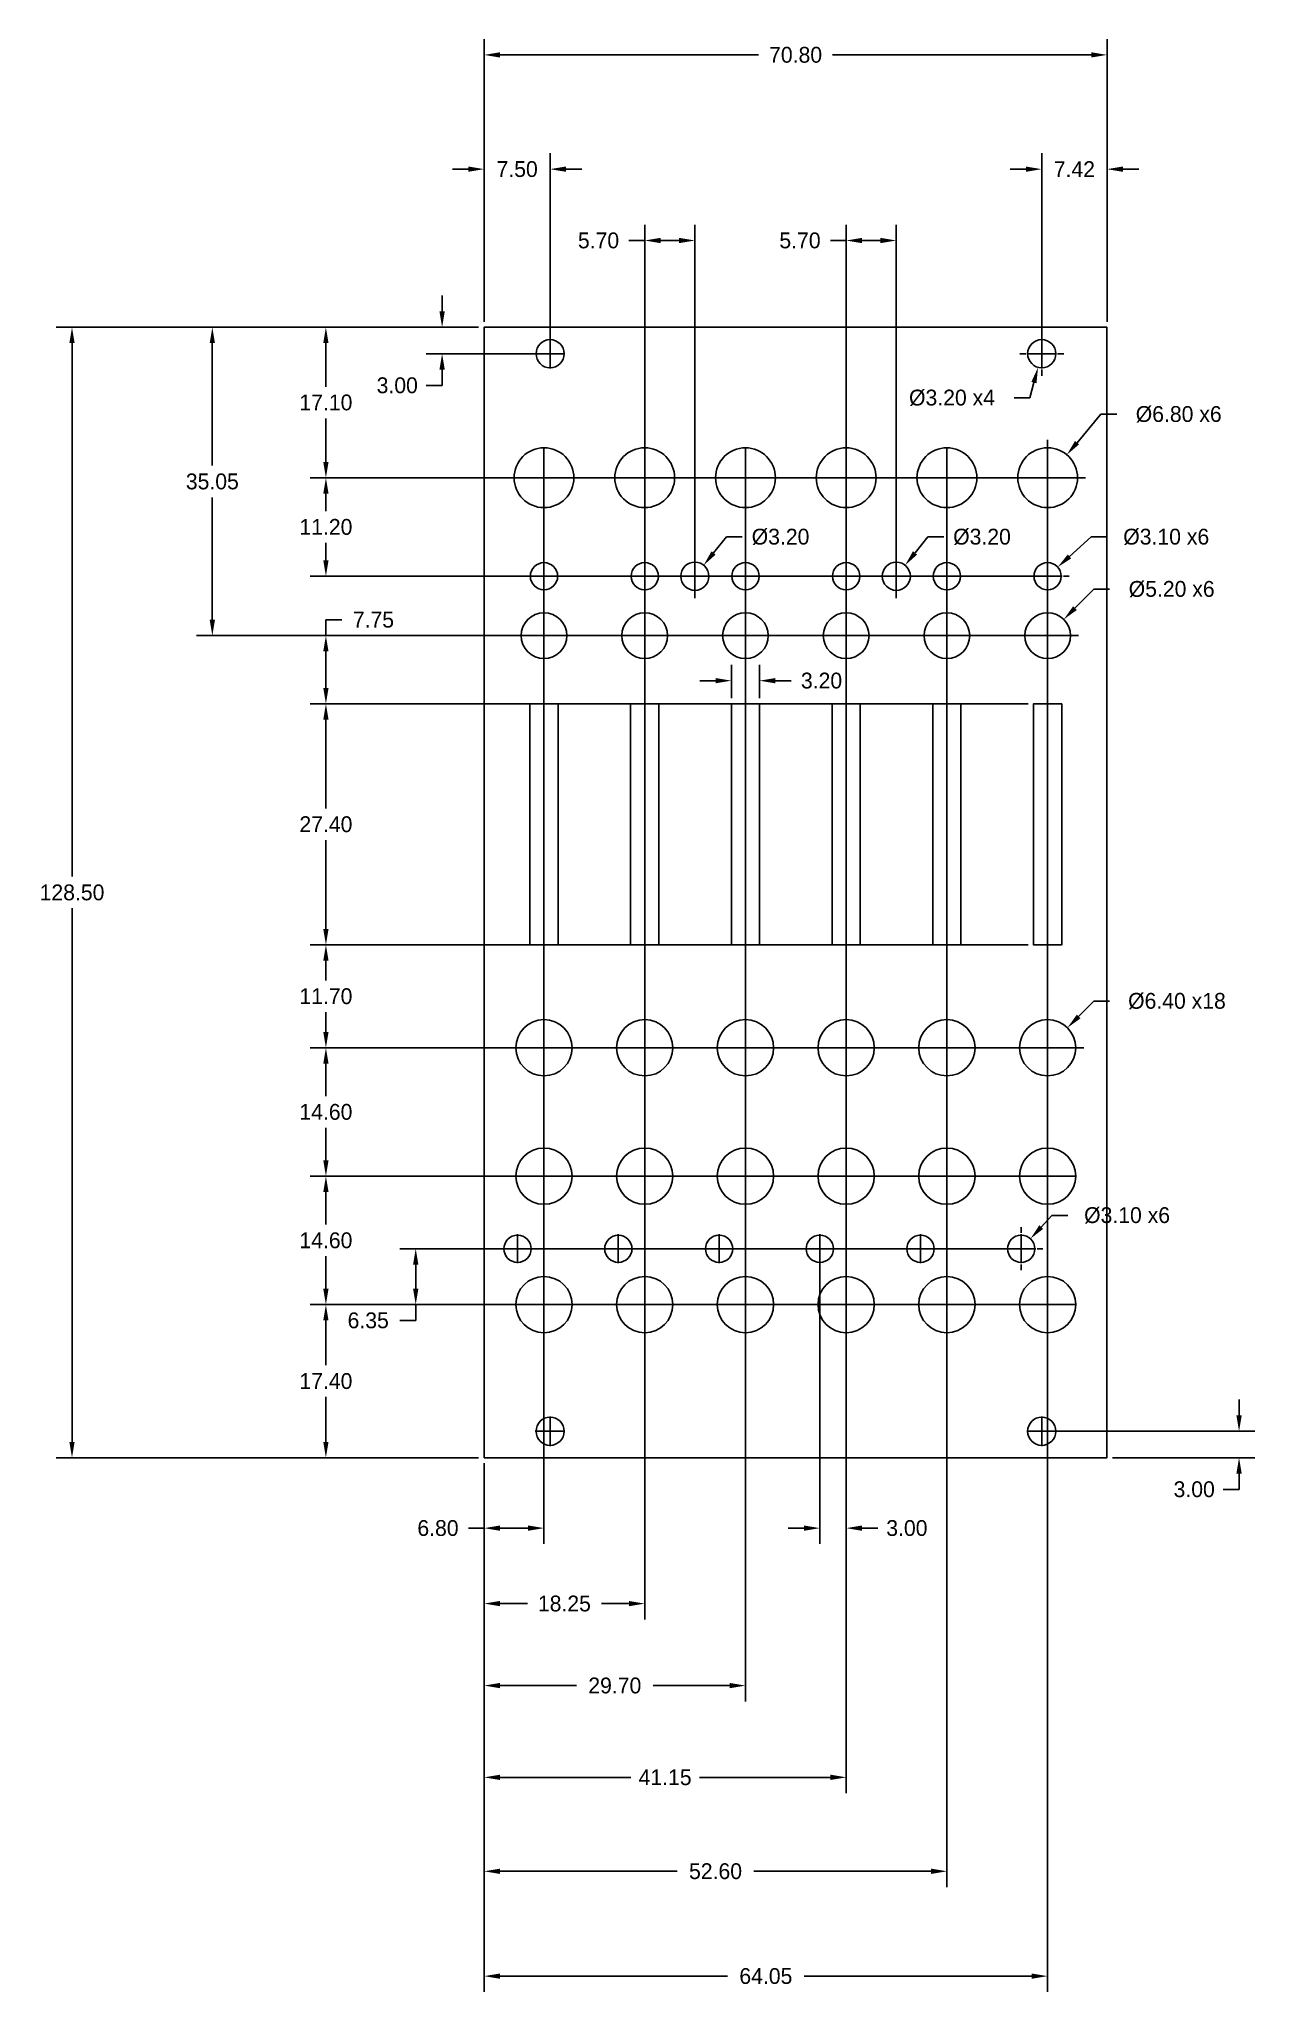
# Model space of a CAD drawing. Header units: millimetres. Extents: x -50 to 88, y -61 to 161.
import ezdxf

# ---------------------------------------------------------------- set-up
doc = ezdxf.new("R2010")
doc.units = ezdxf.units.MM
doc.header["$MEASUREMENT"] = 0
for name, color, linetype in [('Dimensions', 1, 'Continuous'), ('Knobs', 3, 'Continuous'), ('Panel', 7, 'Continuous')]:
    doc.layers.add(name, color=color, linetype=linetype)
doc.dimstyles.get("Standard").update_dxf_attribs({"dimscale": 10, "dimtxt": 0.18, "dimasz": 0.18, "dimexe": 0.18, "dimexo": 0.0625, "dimgap": 0.09, "dimtad": 0, "dimtih": 1, "dimtoh": 1, "dimzin": 0, "dimdsep": 46, "dimtxsty": 'Standard', "dimcen": -0.09, "dimadec": 0, "dimazin": 0, "dimtfac": 1, "dimtdec": 4, "dimtofl": 0, "dimtmove": 0, "dimatfit": 3, "dimfxl": 1, "dimtolj": 1, "dimtzin": 0, "dimarcsym": 0})

# ---------------------------------------------------------------- blocks, each defined once
blk = doc.blocks.new('*D112')
at = {"layer": 'Defpoints', "color": 0}
for p in [(6.92, 111.4), (0.12, 0), (0.12, -8.01)]:
    blk.add_point(p, dxfattribs=at)
at = {"layer": 'Dimensions', "color": 0, "lineweight": -2}
for p, q in [((6.92, 110.78), (6.92, -9.81)), ((0.12, -0.62), (0.12, -9.81)), ((0.12, -8.01), (-1.68, -8.01)), ((5.12, -8.01), (1.92, -8.01))]:
    blk.add_line(p, q, dxfattribs=at)
at = {"layer": 'Dimensions', "color": 0}
for points in [[(1.92, -7.71), (1.92, -8.31), (0.12, -8.01)], [(5.12, -8.31), (5.12, -7.71), (6.92, -8.01)]]:
    blk.add_solid(points, dxfattribs=at)
at = {"layer": 'Dimensions', "color": 0, "insert": (-5.13, -8.01), "char_height": 1.8, "attachment_point": 5}
blk.add_mtext('\\A1;6.80', dxfattribs=at)
blk = doc.blocks.new('*D113')
at = {"layer": 'Defpoints', "color": 0}
for p in [(18.37, 111.4), (0.12, 0), (18.37, -16.59)]:
    blk.add_point(p, dxfattribs=at)
at = {"layer": 'Dimensions', "color": 0, "lineweight": -2}
for p, q in [((18.37, 110.78), (18.37, -18.39)), ((0.12, -0.62), (0.12, -18.39)), ((1.92, -16.59), (5.04, -16.59)), ((16.57, -16.59), (13.44, -16.59))]:
    blk.add_line(p, q, dxfattribs=at)
at = {"layer": 'Dimensions', "color": 0}
for points in [[(1.92, -16.29), (1.92, -16.89), (0.12, -16.59)], [(16.57, -16.89), (16.57, -16.29), (18.37, -16.59)]]:
    blk.add_solid(points, dxfattribs=at)
at = {"layer": 'Dimensions', "color": 0, "insert": (9.24, -16.59), "char_height": 1.8, "attachment_point": 5}
blk.add_mtext('\\A1;18.25', dxfattribs=at)
blk = doc.blocks.new('*D114')
at = {"layer": 'Defpoints', "color": 0}
for p in [(29.82, 111.4), (0.12, 0), (29.82, -25.91)]:
    blk.add_point(p, dxfattribs=at)
at = {"layer": 'Dimensions', "color": 0, "lineweight": -2}
for p, q in [((29.82, 110.78), (29.82, -27.71)), ((0.12, -0.62), (0.12, -27.71)), ((1.92, -25.91), (10.62, -25.91)), ((28.02, -25.91), (19.32, -25.91))]:
    blk.add_line(p, q, dxfattribs=at)
at = {"layer": 'Dimensions', "color": 0}
for points in [[(1.92, -25.61), (1.92, -26.21), (0.12, -25.91)], [(28.02, -26.21), (28.02, -25.61), (29.82, -25.91)]]:
    blk.add_solid(points, dxfattribs=at)
at = {"layer": 'Dimensions', "color": 0, "insert": (14.97, -25.91), "char_height": 1.8, "attachment_point": 5}
blk.add_mtext('\\A1;29.70', dxfattribs=at)
blk = doc.blocks.new('*D115')
at = {"layer": 'Defpoints', "color": 0}
for p in [(41.27, 111.4), (0.12, -0.62), (41.27, -36.34)]:
    blk.add_point(p, dxfattribs=at)
at = {"layer": 'Dimensions', "color": 0, "lineweight": -2}
for p, q in [((41.27, 110.78), (41.27, -38.14)), ((0.12, -1.25), (0.12, -38.14)), ((1.92, -36.34), (16.79, -36.34)), ((39.47, -36.34), (24.59, -36.34))]:
    blk.add_line(p, q, dxfattribs=at)
at = {"layer": 'Dimensions', "color": 0}
for points in [[(1.92, -36.04), (1.92, -36.64), (0.12, -36.34)], [(39.47, -36.64), (39.47, -36.04), (41.27, -36.34)]]:
    blk.add_solid(points, dxfattribs=at)
at = {"layer": 'Dimensions', "color": 0, "insert": (20.69, -36.34), "char_height": 1.8, "attachment_point": 5}
blk.add_mtext('\\A1;41.15', dxfattribs=at)
blk = doc.blocks.new('*D116')
at = {"layer": 'Defpoints', "color": 0}
for p in [(52.72, 111.4), (0.12, -0.62), (52.72, -47.02)]:
    blk.add_point(p, dxfattribs=at)
at = {"layer": 'Dimensions', "color": 0, "lineweight": -2}
for p, q in [((52.72, 110.78), (52.72, -48.82)), ((0.12, -1.25), (0.12, -48.82)), ((1.92, -47.02), (22.07, -47.02)), ((50.92, -47.02), (30.77, -47.02))]:
    blk.add_line(p, q, dxfattribs=at)
at = {"layer": 'Dimensions', "color": 0}
for points in [[(1.92, -46.72), (1.92, -47.32), (0.12, -47.02)], [(50.92, -47.32), (50.92, -46.72), (52.72, -47.02)]]:
    blk.add_solid(points, dxfattribs=at)
at = {"layer": 'Dimensions', "color": 0, "insert": (26.42, -47.02), "char_height": 1.8, "attachment_point": 5}
blk.add_mtext('\\A1;52.60', dxfattribs=at)
blk = doc.blocks.new('*D117')
at = {"layer": 'Defpoints', "color": 0}
for p in [(64.17, 111.4), (0.12, 0), (64.17, -58.94)]:
    blk.add_point(p, dxfattribs=at)
at = {"layer": 'Dimensions', "color": 0, "lineweight": -2}
for p, q in [((64.17, 110.78), (64.17, -60.74)), ((0.12, -0.62), (0.12, -60.74)), ((1.92, -58.94), (27.79, -58.94)), ((62.37, -58.94), (36.49, -58.94))]:
    blk.add_line(p, q, dxfattribs=at)
at = {"layer": 'Dimensions', "color": 0}
for points in [[(1.92, -58.64), (1.92, -59.24), (0.12, -58.94)], [(62.37, -59.24), (62.37, -58.64), (64.17, -58.94)]]:
    blk.add_solid(points, dxfattribs=at)
at = {"layer": 'Dimensions', "color": 0, "insert": (32.14, -58.94), "char_height": 1.8, "attachment_point": 5}
blk.add_mtext('\\A1;64.05', dxfattribs=at)
blk = doc.blocks.new('*D119')
at = {"layer": 'Defpoints', "color": 0}
for p in [(38.27, 23.75), (41.27, 17.4), (41.27, -8.01)]:
    blk.add_point(p, dxfattribs=at)
at = {"layer": 'Dimensions', "color": 0, "lineweight": -2}
for p, q in [((38.27, 23.12), (38.27, -9.81)), ((41.27, 16.77), (41.27, -9.81)), ((36.47, -8.01), (34.67, -8.01)), ((43.07, -8.01), (44.87, -8.01))]:
    blk.add_line(p, q, dxfattribs=at)
at = {"layer": 'Dimensions', "color": 0}
for points in [[(36.47, -8.31), (36.47, -7.71), (38.27, -8.01)], [(43.07, -7.71), (43.07, -8.31), (41.27, -8.01)]]:
    blk.add_solid(points, dxfattribs=at)
at = {"layer": 'Dimensions', "color": 0, "insert": (48.17, -8.01), "char_height": 1.8, "attachment_point": 5}
blk.add_mtext('\\A1;3.00', dxfattribs=at)
blk = doc.blocks.new('*D120')
at = {"layer": 'Defpoints', "color": 0}
for p in [(18.37, 138.37), (18.37, 111.4), (24.07, 100.2)]:
    blk.add_point(p, dxfattribs=at)
at = {"layer": 'Dimensions', "color": 0, "lineweight": -2}
for p, q in [((18.37, 112.03), (18.37, 140.17)), ((24.07, 100.83), (24.07, 140.17)), ((18.37, 138.37), (16.57, 138.37)), ((22.27, 138.37), (20.17, 138.37))]:
    blk.add_line(p, q, dxfattribs=at)
at = {"layer": 'Dimensions', "color": 0}
for points in [[(20.17, 138.67), (20.17, 138.07), (18.37, 138.37)], [(22.27, 138.07), (22.27, 138.67), (24.07, 138.37)]]:
    blk.add_solid(points, dxfattribs=at)
at = {"layer": 'Dimensions', "color": 0, "insert": (13.12, 138.37), "char_height": 1.8, "attachment_point": 5}
blk.add_mtext('\\A1;5.70', dxfattribs=at)
blk = doc.blocks.new('*D121')
at = {"layer": 'Defpoints', "color": 0}
for p in [(41.27, 138.37), (41.27, 111.4), (46.97, 100.1)]:
    blk.add_point(p, dxfattribs=at)
at = {"layer": 'Dimensions', "color": 0, "lineweight": -2}
for p, q in [((41.27, 112.03), (41.27, 140.17)), ((46.97, 100.72), (46.97, 140.17)), ((41.27, 138.37), (39.47, 138.37)), ((45.17, 138.37), (43.07, 138.37))]:
    blk.add_line(p, q, dxfattribs=at)
at = {"layer": 'Dimensions', "color": 0}
for points in [[(43.07, 138.67), (43.07, 138.07), (41.27, 138.37)], [(45.17, 138.07), (45.17, 138.67), (46.97, 138.37)]]:
    blk.add_solid(points, dxfattribs=at)
at = {"layer": 'Dimensions', "color": 0, "insert": (36.02, 138.37), "char_height": 1.8, "attachment_point": 5}
blk.add_mtext('\\A1;5.70', dxfattribs=at)
blk = doc.blocks.new('*D123')
at = {"layer": 'Defpoints', "color": 0}
for p in [(0.12, 146.48), (0.12, 128.5), (7.62, 125.5)]:
    blk.add_point(p, dxfattribs=at)
at = {"layer": 'Dimensions', "color": 0, "lineweight": -2}
for p, q in [((0.12, 129.12), (0.12, 148.28)), ((7.62, 126.12), (7.62, 148.28)), ((-1.68, 146.48), (-3.48, 146.48)), ((9.42, 146.48), (11.22, 146.48))]:
    blk.add_line(p, q, dxfattribs=at)
at = {"layer": 'Dimensions', "color": 0}
for points in [[(-1.68, 146.18), (-1.68, 146.78), (0.12, 146.48)], [(9.42, 146.78), (9.42, 146.18), (7.62, 146.48)]]:
    blk.add_solid(points, dxfattribs=at)
at = {"layer": 'Dimensions', "color": 0, "insert": (3.87, 146.48), "char_height": 1.8, "attachment_point": 5}
blk.add_mtext('\\A1;7.50', dxfattribs=at)
blk = doc.blocks.new('*D124')
at = {"layer": 'Defpoints', "color": 0}
for p in [(31.42, 88.33), (28.22, 85.7), (31.42, 85.7)]:
    blk.add_point(p, dxfattribs=at)
at = {"layer": 'Dimensions', "color": 0, "lineweight": -2}
for p, q in [((28.22, 86.33), (28.22, 90.13)), ((31.42, 86.33), (31.42, 90.13)), ((26.42, 88.33), (24.62, 88.33)), ((33.22, 88.33), (35.02, 88.33))]:
    blk.add_line(p, q, dxfattribs=at)
at = {"layer": 'Dimensions', "color": 0}
for points in [[(26.42, 88.03), (26.42, 88.63), (28.22, 88.33)], [(33.22, 88.63), (33.22, 88.03), (31.42, 88.33)]]:
    blk.add_solid(points, dxfattribs=at)
at = {"layer": 'Dimensions', "color": 0, "insert": (38.47, 88.33), "char_height": 1.8, "attachment_point": 5}
blk.add_mtext('\\A1;3.20', dxfattribs=at)
blk = doc.blocks.new('*D125')
at = {"layer": 'Defpoints', "color": 0}
for p in [(0.12, 128.5), (-4.66, 125.5), (7.62, 125.5)]:
    blk.add_point(p, dxfattribs=at)
at = {"layer": 'Dimensions', "color": 0, "lineweight": -2}
for p, q in [((-4.66, 130.3), (-4.66, 132.1)), ((-0.51, 128.5), (-6.46, 128.5)), ((6.99, 125.5), (-6.46, 125.5)), ((-4.66, 123.7), (-4.66, 121.9)), ((-4.66, 121.9), (-6.46, 121.9))]:
    blk.add_line(p, q, dxfattribs=at)
at = {"layer": 'Dimensions', "color": 0}
for points in [[(-4.96, 130.3), (-4.36, 130.3), (-4.66, 128.5)], [(-4.36, 123.7), (-4.96, 123.7), (-4.66, 125.5)]]:
    blk.add_solid(points, dxfattribs=at)
at = {"layer": 'Dimensions', "color": 0, "insert": (-9.76, 121.9), "char_height": 1.8, "attachment_point": 5}
blk.add_mtext('\\A1;3.00', dxfattribs=at)
blk = doc.blocks.new('*D126')
at = {"layer": 'Defpoints', "color": 0}
for p in [(-17.87, 128.5), (0.12, 128.5), (64.17, 111.4)]:
    blk.add_point(p, dxfattribs=at)
at = {"layer": 'Dimensions', "color": 0, "lineweight": -2}
for p, q in [((-0.51, 128.5), (-19.67, 128.5)), ((-17.87, 126.7), (-17.87, 121.75)), ((-17.87, 113.2), (-17.87, 118.15)), ((63.55, 111.4), (-19.67, 111.4))]:
    blk.add_line(p, q, dxfattribs=at)
at = {"layer": 'Dimensions', "color": 0}
for points in [[(-17.57, 126.7), (-18.17, 126.7), (-17.87, 128.5)], [(-18.17, 113.2), (-17.57, 113.2), (-17.87, 111.4)]]:
    blk.add_solid(points, dxfattribs=at)
at = {"layer": 'Dimensions', "color": 0, "insert": (-17.87, 119.95), "char_height": 1.8, "attachment_point": 5}
blk.add_mtext('\\A1;17.10', dxfattribs=at)
blk = doc.blocks.new('*D128')
at = {"layer": 'Defpoints', "color": 0}
for p in [(0.12, 128.5), (-30.78, 93.45), (64.17, 93.45)]:
    blk.add_point(p, dxfattribs=at)
at = {"layer": 'Dimensions', "color": 0, "lineweight": -2}
for p, q in [((-0.51, 128.5), (-32.58, 128.5)), ((-30.78, 126.7), (-30.78, 112.78)), ((-30.78, 95.25), (-30.78, 109.17)), ((63.55, 93.45), (-32.58, 93.45))]:
    blk.add_line(p, q, dxfattribs=at)
at = {"layer": 'Dimensions', "color": 0}
for points in [[(-30.48, 126.7), (-31.08, 126.7), (-30.78, 128.5)], [(-31.08, 95.25), (-30.48, 95.25), (-30.78, 93.45)]]:
    blk.add_solid(points, dxfattribs=at)
at = {"layer": 'Dimensions', "color": 0, "insert": (-30.78, 110.97), "char_height": 1.8, "attachment_point": 5}
blk.add_mtext('\\A1;35.05', dxfattribs=at)
blk = doc.blocks.new('*D129')
at = {"layer": 'Defpoints', "color": 0}
for p in [(-17.87, 93.45), (6.92, 93.45), (62.57, 85.7)]:
    blk.add_point(p, dxfattribs=at)
at = {"layer": 'Dimensions', "color": 0, "lineweight": -2}
for p, q in [((6.29, 93.45), (-19.67, 93.45)), ((-17.87, 95.25), (-16.07, 95.25)), ((-17.87, 93.45), (-17.87, 95.25)), ((-17.87, 87.5), (-17.87, 91.65)), ((61.94, 85.7), (-19.67, 85.7))]:
    blk.add_line(p, q, dxfattribs=at)
at = {"layer": 'Dimensions', "color": 0}
for points in [[(-17.57, 91.65), (-18.17, 91.65), (-17.87, 93.45)], [(-18.17, 87.5), (-17.57, 87.5), (-17.87, 85.7)]]:
    blk.add_solid(points, dxfattribs=at)
at = {"layer": 'Dimensions', "color": 0, "insert": (-12.47, 95.25), "char_height": 1.8, "attachment_point": 5}
blk.add_mtext('\\A1;7.75', dxfattribs=at)
blk = doc.blocks.new('*D130')
at = {"layer": 'Defpoints', "color": 0}
for p in [(-17.87, 85.7), (62.57, 85.7), (62.57, 58.3)]:
    blk.add_point(p, dxfattribs=at)
at = {"layer": 'Dimensions', "color": 0, "lineweight": -2}
for p, q in [((61.94, 85.7), (-19.67, 85.7)), ((-17.87, 83.9), (-17.87, 73.8)), ((-17.87, 60.1), (-17.87, 70.2)), ((61.94, 58.3), (-19.67, 58.3))]:
    blk.add_line(p, q, dxfattribs=at)
at = {"layer": 'Dimensions', "color": 0}
for points in [[(-17.57, 83.9), (-18.17, 83.9), (-17.87, 85.7)], [(-18.17, 60.1), (-17.57, 60.1), (-17.87, 58.3)]]:
    blk.add_solid(points, dxfattribs=at)
at = {"layer": 'Dimensions', "color": 0, "insert": (-17.87, 72), "char_height": 1.8, "attachment_point": 5}
blk.add_mtext('\\A1;27.40', dxfattribs=at)
blk = doc.blocks.new('*D131')
at = {"layer": 'Defpoints', "color": 0}
for p in [(-17.87, 58.3), (62.57, 58.3), (64.17, 46.6)]:
    blk.add_point(p, dxfattribs=at)
at = {"layer": 'Dimensions', "color": 0, "lineweight": -2}
for p, q in [((61.94, 58.3), (-19.67, 58.3)), ((-17.87, 56.5), (-17.87, 54.25)), ((-17.87, 48.4), (-17.87, 50.65)), ((63.55, 46.6), (-19.67, 46.6))]:
    blk.add_line(p, q, dxfattribs=at)
at = {"layer": 'Dimensions', "color": 0}
for points in [[(-17.57, 56.5), (-18.17, 56.5), (-17.87, 58.3)], [(-18.17, 48.4), (-17.57, 48.4), (-17.87, 46.6)]]:
    blk.add_solid(points, dxfattribs=at)
at = {"layer": 'Dimensions', "color": 0, "insert": (-17.87, 52.45), "char_height": 1.8, "attachment_point": 5}
blk.add_mtext('\\A1;11.70', dxfattribs=at)
blk = doc.blocks.new('*D132')
at = {"layer": 'Defpoints', "color": 0}
for p in [(-17.87, 46.6), (64.17, 46.6), (64.17, 32)]:
    blk.add_point(p, dxfattribs=at)
at = {"layer": 'Dimensions', "color": 0, "lineweight": -2}
for p, q in [((63.55, 46.6), (-19.67, 46.6)), ((-17.87, 44.8), (-17.87, 41.1)), ((-17.87, 33.8), (-17.87, 37.5)), ((63.55, 32), (-19.67, 32))]:
    blk.add_line(p, q, dxfattribs=at)
at = {"layer": 'Dimensions', "color": 0}
for points in [[(-17.57, 44.8), (-18.17, 44.8), (-17.87, 46.6)], [(-18.17, 33.8), (-17.57, 33.8), (-17.87, 32)]]:
    blk.add_solid(points, dxfattribs=at)
at = {"layer": 'Dimensions', "color": 0, "insert": (-17.87, 39.3), "char_height": 1.8, "attachment_point": 5}
blk.add_mtext('\\A1;14.60', dxfattribs=at)
blk = doc.blocks.new('*D133')
at = {"layer": 'Defpoints', "color": 0}
for p in [(-17.87, 32), (64.17, 32), (64.17, 17.4)]:
    blk.add_point(p, dxfattribs=at)
at = {"layer": 'Dimensions', "color": 0, "lineweight": -2}
for p, q in [((63.55, 32), (-19.67, 32)), ((-17.87, 30.2), (-17.87, 26.5)), ((-17.87, 19.2), (-17.87, 22.9)), ((63.55, 17.4), (-19.67, 17.4))]:
    blk.add_line(p, q, dxfattribs=at)
at = {"layer": 'Dimensions', "color": 0}
for points in [[(-17.57, 30.2), (-18.17, 30.2), (-17.87, 32)], [(-18.17, 19.2), (-17.57, 19.2), (-17.87, 17.4)]]:
    blk.add_solid(points, dxfattribs=at)
at = {"layer": 'Dimensions', "color": 0, "insert": (-17.87, 24.7), "char_height": 1.8, "attachment_point": 5}
blk.add_mtext('\\A1;14.60', dxfattribs=at)
blk = doc.blocks.new('*D134')
at = {"layer": 'Defpoints', "color": 0}
for p in [(-17.87, 17.4), (64.17, 17.4), (0.12, 0)]:
    blk.add_point(p, dxfattribs=at)
at = {"layer": 'Dimensions', "color": 0, "lineweight": -2}
for p, q in [((63.55, 17.4), (-19.67, 17.4)), ((-17.87, 15.6), (-17.87, 10.5)), ((-17.87, 1.8), (-17.87, 6.9)), ((-0.51, 0), (-19.67, 0))]:
    blk.add_line(p, q, dxfattribs=at)
at = {"layer": 'Dimensions', "color": 0}
for points in [[(-17.57, 15.6), (-18.17, 15.6), (-17.87, 17.4)], [(-18.17, 1.8), (-17.57, 1.8), (-17.87, 0)]]:
    blk.add_solid(points, dxfattribs=at)
at = {"layer": 'Dimensions', "color": 0, "insert": (-17.87, 8.7), "char_height": 1.8, "attachment_point": 5}
blk.add_mtext('\\A1;17.40', dxfattribs=at)
blk = doc.blocks.new('*D135')
at = {"layer": 'Defpoints', "color": 0}
for p in [(61.17, 23.75), (-7.66, 17.4), (64.17, 17.4)]:
    blk.add_point(p, dxfattribs=at)
at = {"layer": 'Dimensions', "color": 0, "lineweight": -2}
for p, q in [((60.55, 23.75), (-9.46, 23.75)), ((-7.66, 21.95), (-7.66, 19.2)), ((63.55, 17.4), (-9.46, 17.4)), ((-7.66, 15.6), (-9.46, 15.6)), ((-7.66, 17.4), (-7.66, 15.6))]:
    blk.add_line(p, q, dxfattribs=at)
at = {"layer": 'Dimensions', "color": 0}
for points in [[(-7.36, 21.95), (-7.96, 21.95), (-7.66, 23.75)], [(-7.96, 19.2), (-7.36, 19.2), (-7.66, 17.4)]]:
    blk.add_solid(points, dxfattribs=at)
at = {"layer": 'Dimensions', "color": 0, "insert": (-13.06, 15.6), "char_height": 1.8, "attachment_point": 5}
blk.add_mtext('\\A1;6.35', dxfattribs=at)
blk = doc.blocks.new('*D136')
at = {"layer": 'Defpoints', "color": 0}
for p in [(70.92, 146.48), (70.92, 128.5), (63.5, 125.5)]:
    blk.add_point(p, dxfattribs=at)
at = {"layer": 'Dimensions', "color": 0, "lineweight": -2}
for p, q in [((63.5, 126.12), (63.5, 148.28)), ((70.92, 129.12), (70.92, 148.28)), ((61.7, 146.48), (59.9, 146.48)), ((72.72, 146.48), (74.52, 146.48))]:
    blk.add_line(p, q, dxfattribs=at)
at = {"layer": 'Dimensions', "color": 0}
for points in [[(61.7, 146.18), (61.7, 146.78), (63.5, 146.48)], [(72.72, 146.78), (72.72, 146.18), (70.92, 146.48)]]:
    blk.add_solid(points, dxfattribs=at)
at = {"layer": 'Dimensions', "color": 0, "insert": (67.21, 146.48), "char_height": 1.8, "attachment_point": 5}
blk.add_mtext('\\A1;7.42', dxfattribs=at)
blk = doc.blocks.new('*D137')
at = {"layer": 'Defpoints', "color": 0}
for p in [(70.92, 159.47), (0.12, 128.5), (70.92, 128.5)]:
    blk.add_point(p, dxfattribs=at)
at = {"layer": 'Dimensions', "color": 0, "lineweight": -2}
for p, q in [((0.12, 129.12), (0.12, 161.27)), ((70.92, 129.12), (70.92, 161.27)), ((1.92, 159.47), (31.32, 159.47)), ((69.12, 159.47), (39.72, 159.47))]:
    blk.add_line(p, q, dxfattribs=at)
at = {"layer": 'Dimensions', "color": 0}
for points in [[(1.92, 159.77), (1.92, 159.17), (0.12, 159.47)], [(69.12, 159.17), (69.12, 159.77), (70.92, 159.47)]]:
    blk.add_solid(points, dxfattribs=at)
at = {"layer": 'Dimensions', "color": 0, "insert": (35.52, 159.47), "char_height": 1.8, "attachment_point": 5}
blk.add_mtext('\\A1;70.80', dxfattribs=at)
blk = doc.blocks.new('*D139')
at = {"layer": 'Defpoints', "color": 0}
for p in [(63.91, 127.05), (63.08, 123.95)]:
    blk.add_point(p, dxfattribs=at)
at = {"layer": 'Dimensions', "color": 0}
for p, q in [((63.5, 127.3), (63.5, 128)), ((61.7, 125.5), (61, 125.5)), ((62.6, 125.5), (64.4, 125.5)), ((63.5, 124.6), (63.5, 126.4)), ((65.3, 125.5), (66, 125.5)), ((63.5, 123.7), (63.5, 123))]:
    blk.add_line(p, q, dxfattribs=at)
at = {"layer": 'Dimensions', "color": 0, "lineweight": -2}
for p, q in [((62.15, 120.48), (62.61, 122.22)), ((60.35, 120.48), (62.15, 120.48))]:
    blk.add_line(p, q, dxfattribs=at)
at = {"layer": 'Dimensions', "color": 0}
blk.add_solid([(62.9, 122.14), (62.32, 122.29), (63.08, 123.95)], dxfattribs=at)
at = {"layer": 'Dimensions', "color": 0, "insert": (53.3, 120.48), "char_height": 1.8, "attachment_point": 5}
blk.add_mtext('\\A1;%%c3.20 x4', dxfattribs=at)
blk = doc.blocks.new('*D140')
at = {"layer": 'Defpoints', "color": 0}
for p in [(66.35, 114.01), (61.99, 108.79)]:
    blk.add_point(p, dxfattribs=at)
at = {"layer": 'Dimensions', "color": 0, "lineweight": -2}
for p, q in [((70.22, 118.61), (67.51, 115.38)), ((72.02, 118.61), (70.22, 118.61))]:
    blk.add_line(p, q, dxfattribs=at)
at = {"layer": 'Dimensions', "color": 0}
for p, q in [((64.17, 113.2), (64.17, 115.7)), ((62.37, 111.4), (59.87, 111.4)), ((63.27, 111.4), (65.07, 111.4)), ((64.17, 110.5), (64.17, 112.3)), ((65.97, 111.4), (68.47, 111.4)), ((64.17, 109.6), (64.17, 107.1))]:
    blk.add_line(p, q, dxfattribs=at)
blk.add_solid([(67.28, 115.58), (67.74, 115.19), (66.35, 114.01)], dxfattribs=at)
at = {"layer": 'Dimensions', "color": 0, "insert": (79.07, 118.61), "char_height": 1.8, "attachment_point": 5}
blk.add_mtext('\\A1;%%c6.80 x6', dxfattribs=at)
blk = doc.blocks.new('*D141')
at = {"layer": 'Defpoints', "color": 0}
for p in [(66, 95.29), (62.34, 91.61)]:
    blk.add_point(p, dxfattribs=at)
at = {"layer": 'Dimensions', "color": 0, "lineweight": -2}
for p, q in [((69.42, 98.73), (67.27, 96.57)), ((71.22, 98.73), (69.42, 98.73))]:
    blk.add_line(p, q, dxfattribs=at)
at = {"layer": 'Dimensions', "color": 0}
for p, q in [((64.17, 95.25), (64.17, 96.95)), ((62.37, 93.45), (60.67, 93.45)), ((63.27, 93.45), (65.07, 93.45)), ((64.17, 92.55), (64.17, 94.35)), ((65.97, 93.45), (67.67, 93.45)), ((64.17, 91.65), (64.17, 89.95))]:
    blk.add_line(p, q, dxfattribs=at)
blk.add_solid([(67.06, 96.78), (67.48, 96.36), (66, 95.29)], dxfattribs=at)
at = {"layer": 'Dimensions', "color": 0, "insert": (78.27, 98.73), "char_height": 1.8, "attachment_point": 5}
blk.add_mtext('\\A1;%%c5.20 x6', dxfattribs=at)
blk = doc.blocks.new('*D142')
at = {"layer": 'Defpoints', "color": 0}
for p in [(66.42, 48.87), (61.92, 44.33)]:
    blk.add_point(p, dxfattribs=at)
at = {"layer": 'Dimensions', "color": 0, "lineweight": -2}
for p, q in [((69.42, 51.9), (67.69, 50.15)), ((71.22, 51.9), (69.42, 51.9))]:
    blk.add_line(p, q, dxfattribs=at)
at = {"layer": 'Dimensions', "color": 0}
for p, q in [((64.17, 48.4), (64.17, 50.7)), ((64.17, 45.7), (64.17, 47.5)), ((62.37, 46.6), (60.07, 46.6)), ((63.27, 46.6), (65.07, 46.6)), ((64.17, 44.8), (64.17, 42.5)), ((65.97, 46.6), (68.27, 46.6))]:
    blk.add_line(p, q, dxfattribs=at)
blk.add_solid([(67.48, 50.36), (67.9, 49.94), (66.42, 48.87)], dxfattribs=at)
at = {"layer": 'Dimensions', "color": 0, "insert": (78.87, 51.9), "char_height": 1.8, "attachment_point": 5}
blk.add_mtext('\\A1;%%c6.40 x18', dxfattribs=at)
blk = doc.blocks.new('*D143')
at = {"layer": 'Defpoints', "color": 0}
for p in [(62.22, 24.89), (60.12, 22.61)]:
    blk.add_point(p, dxfattribs=at)
at = {"layer": 'Dimensions', "color": 0, "lineweight": -2}
for p, q in [((64.65, 27.54), (63.44, 26.22)), ((66.45, 27.54), (64.65, 27.54))]:
    blk.add_line(p, q, dxfattribs=at)
at = {"layer": 'Dimensions', "color": 0}
for p, q in [((61.17, 25.55), (61.17, 26.2)), ((61.17, 22.85), (61.17, 24.65)), ((59.37, 23.75), (58.72, 23.75)), ((60.27, 23.75), (62.07, 23.75)), ((62.97, 23.75), (63.62, 23.75)), ((61.17, 21.95), (61.17, 21.3))]:
    blk.add_line(p, q, dxfattribs=at)
blk.add_solid([(63.22, 26.42), (63.66, 26.01), (62.22, 24.89)], dxfattribs=at)
at = {"layer": 'Dimensions', "color": 0, "insert": (73.2, 27.54), "char_height": 1.8, "attachment_point": 5}
blk.add_mtext('\\A1;%%c3.10 x6', dxfattribs=at)
blk = doc.blocks.new('*D144')
at = {"layer": 'Defpoints', "color": 0}
for p in [(63.5, 3), (70.92, 0), (85.93, 0)]:
    blk.add_point(p, dxfattribs=at)
at = {"layer": 'Dimensions', "color": 0, "lineweight": -2}
for p, q in [((85.93, 4.8), (85.93, 6.6)), ((64.12, 3), (87.73, 3)), ((71.54, 0), (87.73, 0)), ((85.93, -1.8), (85.93, -3.6)), ((85.93, -3.6), (84.13, -3.6))]:
    blk.add_line(p, q, dxfattribs=at)
at = {"layer": 'Dimensions', "color": 0}
for points in [[(85.63, 4.8), (86.23, 4.8), (85.93, 3)], [(86.23, -1.8), (85.63, -1.8), (85.93, 0)]]:
    blk.add_solid(points, dxfattribs=at)
at = {"layer": 'Dimensions', "color": 0, "insert": (80.83, -3.6), "char_height": 1.8, "attachment_point": 5}
blk.add_mtext('\\A1;3.00', dxfattribs=at)
blk = doc.blocks.new('*D145')
at = {"layer": 'Defpoints', "color": 0}
for p in [(0.12, 128.5), (-46.73, 0), (0.12, 0)]:
    blk.add_point(p, dxfattribs=at)
at = {"layer": 'Dimensions', "color": 0, "lineweight": -2}
for p, q in [((-0.51, 128.5), (-48.53, 128.5)), ((-46.73, 126.7), (-46.73, 66.05)), ((-46.73, 1.8), (-46.73, 62.45)), ((-0.51, 0), (-48.53, 0))]:
    blk.add_line(p, q, dxfattribs=at)
at = {"layer": 'Dimensions', "color": 0}
for points in [[(-46.43, 126.7), (-47.03, 126.7), (-46.73, 128.5)], [(-47.03, 1.8), (-46.43, 1.8), (-46.73, 0)]]:
    blk.add_solid(points, dxfattribs=at)
at = {"layer": 'Dimensions', "color": 0, "insert": (-46.73, 64.25), "char_height": 1.8, "attachment_point": 5}
blk.add_mtext('\\A1;128.50', dxfattribs=at)
blk = doc.blocks.new('*D151')
at = {"layer": 'Defpoints', "color": 0}
for p in [(-17.87, 111.4), (6.92, 111.4), (64.17, 100.2)]:
    blk.add_point(p, dxfattribs=at)
at = {"layer": 'Dimensions', "color": 0, "lineweight": -2}
for p, q in [((6.29, 111.4), (-19.67, 111.4)), ((-17.87, 109.6), (-17.87, 107.6)), ((-17.87, 102), (-17.87, 104)), ((63.55, 100.2), (-19.67, 100.2))]:
    blk.add_line(p, q, dxfattribs=at)
at = {"layer": 'Dimensions', "color": 0}
for points in [[(-17.57, 109.6), (-18.17, 109.6), (-17.87, 111.4)], [(-18.17, 102), (-17.57, 102), (-17.87, 100.2)]]:
    blk.add_solid(points, dxfattribs=at)
at = {"layer": 'Dimensions', "color": 0, "insert": (-17.87, 105.8), "char_height": 1.8, "attachment_point": 5}
blk.add_mtext('\\A1;11.20', dxfattribs=at)
blk = doc.blocks.new('*D152')
at = {"layer": 'Defpoints', "color": 0}
for p in [(25.07, 101.45), (23.07, 98.95)]:
    blk.add_point(p, dxfattribs=at)
at = {"layer": 'Dimensions', "color": 0, "lineweight": -2}
for p, q in [((27.66, 104.67), (26.2, 102.85)), ((29.46, 104.67), (27.66, 104.67))]:
    blk.add_line(p, q, dxfattribs=at)
at = {"layer": 'Dimensions', "color": 0}
for p, q in [((24.07, 102), (24.07, 102.7)), ((22.27, 100.2), (21.57, 100.2)), ((23.17, 100.2), (24.97, 100.2)), ((24.07, 99.3), (24.07, 101.1)), ((25.87, 100.2), (26.57, 100.2)), ((24.07, 98.4), (24.07, 97.7))]:
    blk.add_line(p, q, dxfattribs=at)
blk.add_solid([(25.96, 103.04), (26.43, 102.66), (25.07, 101.45)], dxfattribs=at)
at = {"layer": 'Dimensions', "color": 0, "insert": (33.81, 104.67), "char_height": 1.8, "attachment_point": 5}
blk.add_mtext('\\A1;%%c3.20', dxfattribs=at)
blk = doc.blocks.new('*D153')
at = {"layer": 'Defpoints', "color": 0}
for p in [(47.97, 101.45), (45.97, 98.95)]:
    blk.add_point(p, dxfattribs=at)
at = {"layer": 'Dimensions', "color": 0, "lineweight": -2}
for p, q in [((50.56, 104.67), (49.1, 102.85)), ((52.36, 104.67), (50.56, 104.67))]:
    blk.add_line(p, q, dxfattribs=at)
at = {"layer": 'Dimensions', "color": 0}
for p, q in [((46.97, 102), (46.97, 102.7)), ((45.17, 100.2), (44.47, 100.2)), ((46.07, 100.2), (47.87, 100.2)), ((46.97, 99.3), (46.97, 101.1)), ((48.77, 100.2), (49.47, 100.2)), ((46.97, 98.4), (46.97, 97.7))]:
    blk.add_line(p, q, dxfattribs=at)
blk.add_solid([(48.86, 103.04), (49.33, 102.66), (47.97, 101.45)], dxfattribs=at)
at = {"layer": 'Dimensions', "color": 0, "insert": (56.71, 104.67), "char_height": 1.8, "attachment_point": 5}
blk.add_mtext('\\A1;%%c3.20', dxfattribs=at)
blk = doc.blocks.new('*D154')
at = {"layer": 'Defpoints', "color": 0}
for p in [(65.32, 101.24), (63.02, 99.16)]:
    blk.add_point(p, dxfattribs=at)
at = {"layer": 'Dimensions', "color": 0, "lineweight": -2}
for p, q in [((69.1, 104.67), (66.65, 102.45)), ((70.9, 104.67), (69.1, 104.67))]:
    blk.add_line(p, q, dxfattribs=at)
at = {"layer": 'Dimensions', "color": 0}
for p, q in [((64.17, 102), (64.17, 102.65)), ((62.37, 100.2), (61.72, 100.2)), ((63.27, 100.2), (65.07, 100.2)), ((64.17, 99.3), (64.17, 101.1)), ((65.97, 100.2), (66.62, 100.2)), ((64.17, 98.4), (64.17, 97.75))]:
    blk.add_line(p, q, dxfattribs=at)
blk.add_solid([(66.45, 102.67), (66.85, 102.23), (65.32, 101.24)], dxfattribs=at)
at = {"layer": 'Dimensions', "color": 0, "insert": (77.65, 104.67), "char_height": 1.8, "attachment_point": 5}
blk.add_mtext('\\A1;%%c3.10 x6', dxfattribs=at)

msp = doc.modelspace()

# ---------------------------------------------------------------- linework, layer by layer
at = {"layer": 'Dimensions'}
for p, q in [((7.617, 125.5), (7.617, 127.19)), ((63.497, 125.5), (63.497, 127.19)), ((7.617, 125.5), (5.927, 125.5)), ((7.617, 125.5), (9.307, 125.5)), ((7.617, 125.5), (7.617, 123.81)), ((63.497, 125.5), (61.807, 125.5)), ((63.497, 125.5), (65.187, 125.5)), ((63.497, 125.5), (63.497, 123.81)), ((6.92, 111.4), (6.92, 114.89)), ((18.37, 111.4), (18.37, 114.89)), ((29.82, 111.4), (29.82, 114.89)), ((41.27, 111.4), (41.27, 114.89)), ((52.72, 111.4), (52.72, 114.89)), ((64.17, 111.4), (64.17, 114.89)), ((6.92, 111.4), (3.43, 111.4)), ((6.92, 111.4), (10.41, 111.4)), ((6.92, 111.4), (6.92, 107.91)), ((18.37, 111.4), (14.88, 111.4)), ((18.37, 111.4), (21.86, 111.4)), ((18.37, 111.4), (18.37, 107.91)), ((29.82, 111.4), (26.33, 111.4)), ((29.82, 111.4), (33.31, 111.4)), ((29.82, 111.4), (29.82, 107.91)), ((41.27, 111.4), (37.78, 111.4)), ((41.27, 111.4), (44.76, 111.4)), ((41.27, 111.4), (41.27, 107.91)), ((52.72, 111.4), (49.23, 111.4)), ((52.72, 111.4), (56.21, 111.4)), ((52.72, 111.4), (52.72, 107.91)), ((64.17, 111.4), (60.68, 111.4)), ((64.17, 111.4), (67.66, 111.4)), ((64.17, 111.4), (64.17, 107.91)), ((24.07, 100.1), (24.07, 101.79)), ((24.07, 100.1), (24.07, 98.41)), ((46.97, 100.1), (46.97, 101.79)), ((46.97, 100.1), (46.97, 98.41)), ((64.17, 100.2), (62.53, 100.2)), ((64.17, 100.2), (64.17, 101.84)), ((64.17, 100.1), (64.17, 101.74)), ((64.17, 100.2), (65.81, 100.2)), ((64.17, 100.2), (64.17, 98.56)), ((64.17, 100.1), (64.17, 98.46)), ((64.17, 93.45), (64.17, 96.14)), ((64.17, 93.45), (61.48, 93.45)), ((64.17, 93.45), (66.86, 93.45)), ((64.17, 93.45), (64.17, 90.76)), ((64.17, 46.6), (64.17, 49.89)), ((64.17, 46.6), (60.88, 46.6)), ((64.17, 46.6), (67.46, 46.6)), ((64.17, 46.6), (64.17, 43.31)), ((64.17, 32), (64.17, 35.29)), ((64.17, 32), (60.88, 32)), ((64.17, 32), (67.46, 32)), ((64.17, 32), (64.17, 28.71)), ((3.92, 23.75), (3.92, 25.39)), ((15.37, 23.75), (15.37, 25.39)), ((26.82, 23.75), (26.82, 25.39)), ((38.27, 23.75), (38.27, 25.39)), ((49.72, 23.75), (49.72, 25.39)), ((61.17, 23.75), (61.17, 25.39)), ((3.92, 23.75), (2.28, 23.75)), ((3.92, 23.75), (5.56, 23.75)), ((3.92, 23.75), (3.92, 22.11)), ((15.37, 23.75), (13.73, 23.75)), ((15.37, 23.75), (17.01, 23.75)), ((15.37, 23.75), (15.37, 22.11)), ((26.82, 23.75), (25.18, 23.75)), ((26.82, 23.75), (28.46, 23.75)), ((26.82, 23.75), (26.82, 22.11)), ((38.27, 23.75), (36.63, 23.75)), ((38.27, 23.75), (39.91, 23.75)), ((38.27, 23.75), (38.27, 22.11)), ((49.72, 23.75), (48.08, 23.75)), ((49.72, 23.75), (51.36, 23.75)), ((49.72, 23.75), (49.72, 22.11)), ((61.17, 23.75), (59.53, 23.75)), ((61.17, 23.75), (62.81, 23.75)), ((61.17, 23.75), (61.17, 22.11)), ((64.17, 17.4), (64.17, 20.69)), ((64.17, 17.4), (60.88, 17.4)), ((64.17, 17.4), (67.46, 17.4)), ((64.17, 17.4), (64.17, 14.11)), ((7.617, 3), (7.617, 4.69)), ((63.497, 3), (63.497, 4.69)), ((7.617, 3), (5.927, 3)), ((7.617, 3), (9.307, 3)), ((7.617, 3), (7.617, 1.31)), ((63.497, 3), (61.807, 3)), ((63.497, 3), (65.187, 3)), ((63.497, 3), (63.497, 1.31))]:
    msp.add_line(p, q, dxfattribs=at)
at = {"layer": 'Knobs'}
for centre in [(67.12, 101.22), (20.765, 17.4)]:
    msp.add_circle(centre, 0, dxfattribs=at)
at = {"layer": 'Panel'}
for points in [[(0.117, 0), (0.117, 128.5), (70.917, 128.5), (70.917, 0)], [(8.52, 85.7), (8.52, 58.3), (5.32, 58.3), (5.32, 85.7)], [(19.97, 85.7), (19.97, 58.3), (16.77, 58.3), (16.77, 85.7)], [(31.42, 85.7), (31.42, 58.3), (28.22, 58.3), (28.22, 85.7)], [(42.87, 85.7), (42.87, 58.3), (39.67, 58.3), (39.67, 85.7)], [(54.32, 85.7), (54.32, 58.3), (51.12, 58.3), (51.12, 85.7)], [(65.77, 85.7), (65.77, 58.3), (62.57, 58.3), (62.57, 85.7)]]:
    msp.add_lwpolyline(points, close=True, dxfattribs=at)
for centre, radius in [((7.617, 125.5), 1.6), ((63.497, 125.5), 1.6), ((6.92, 111.4), 3.4), ((18.37, 111.4), 3.4), ((29.82, 111.4), 3.4), ((41.27, 111.4), 3.4), ((52.72, 111.4), 3.4), ((64.17, 111.4), 3.4), ((6.92, 100.2), 1.55), ((18.37, 100.2), 1.55), ((29.82, 100.2), 1.55), ((41.27, 100.2), 1.55), ((52.72, 100.2), 1.55), ((64.17, 100.2), 1.55), ((6.92, 93.45), 2.6), ((18.37, 93.45), 2.6), ((29.82, 93.45), 2.6), ((41.27, 93.45), 2.6), ((52.72, 93.45), 2.6), ((64.17, 93.45), 2.6), ((6.92, 46.6), 3.2), ((18.37, 46.6), 3.2), ((29.82, 46.6), 3.2), ((41.27, 46.6), 3.2), ((52.72, 46.6), 3.2), ((64.17, 46.6), 3.2), ((6.92, 32), 3.2), ((18.37, 32), 3.2), ((29.82, 32), 3.2), ((41.27, 32), 3.2), ((52.72, 32), 3.2), ((64.17, 32), 3.2), ((3.92, 23.75), 1.55), ((15.37, 23.75), 1.55), ((26.82, 23.75), 1.55), ((38.27, 23.75), 1.55), ((49.72, 23.75), 1.55), ((61.17, 23.75), 1.55), ((6.92, 17.4), 3.2), ((18.37, 17.4), 3.2), ((29.82, 17.4), 3.2), ((41.27, 17.4), 3.2), ((52.72, 17.4), 3.2), ((64.17, 17.4), 3.2), ((7.617, 3), 1.6), ((63.497, 3), 1.6)]:
    msp.add_circle(centre, radius, dxfattribs=at)
at = {"layer": 'Panel', "color": 2}
for centre in [(24.07, 100.2), (46.97, 100.2)]:
    msp.add_circle(centre, 1.6, dxfattribs=at)

# ---------------------------------------------------------------- dimensions: what is measured, and where the dimension line sits
at = {"layer": 'Dimensions'}
for base, p1, p2, picture, middle in [((70.917, 159.471), (0.117, 128.5), (70.917, 128.5), '*D137', (35.517, 159.471)), ((0.117, 146.483), (7.617, 125.5), (0.117, 128.5), '*D123', (3.867, 146.483)), ((70.917, 146.483), (63.497, 125.5), (70.917, 128.5), '*D136', (67.207, 146.483)), ((18.37, 138.37), (24.07, 100.2), (18.37, 111.4), '*D120', (13.12, 138.37)), ((41.27, 138.37), (46.97, 100.1), (41.27, 111.4), '*D121', (36.02, 138.37)), ((0.117, -8.013), (6.92, 111.4), (0.117, 0), '*D112', (-5.133, -8.013)), ((18.37, -16.592), (0.117, 0), (18.37, 111.4), '*D113', (9.243, -16.592)), ((29.82, -25.914), (0.117, 0), (29.82, 111.4), '*D114', (14.968, -25.914)), ((41.27, -36.338), (0.117, -0.625), (41.27, 111.4), '*D115', (20.693, -36.338)), ((52.72, -47.022), (0.117, -0.625), (52.72, 111.4), '*D116', (26.418, -47.022)), ((64.17, -58.937), (0.117, 0), (64.17, 111.4), '*D117', (32.143, -58.937)), ((31.42, 88.329), (28.22, 85.7), (31.42, 85.7), '*D124', (38.47, 88.329)), ((41.27, -8.013), (38.27, 23.75), (41.27, 17.4), '*D119', (48.17, -8.013))]:
    dim = msp.add_linear_dim(base=base, p1=p1, p2=p2, dimstyle='Standard', dxfattribs=at)
    dim.commit()
    dim.dimension.update_dxf_attribs({"geometry": picture, "text_midpoint": middle})
for base, p1, p2, picture, middle in [((-4.664, 125.5), (0.117, 128.5), (7.617, 125.5), '*D125', (-9.764, 121.9)), ((-46.727, 0), (0.117, 128.5), (0.117, 0), '*D145', (-46.727, 64.25)), ((-30.777, 93.45), (0.117, 128.5), (64.17, 93.45), '*D128', (-30.777, 110.975)), ((-17.873, 128.5), (64.17, 111.4), (0.117, 128.5), '*D126', (-17.873, 119.95)), ((-17.873, 111.4), (64.17, 100.2), (6.92, 111.4), '*D151', (-17.873, 105.8)), ((-17.873, 93.45), (62.57, 85.7), (6.92, 93.45), '*D129', (-12.473, 95.25)), ((-17.873, 85.7), (62.57, 58.3), (62.57, 85.7), '*D130', (-17.873, 72)), ((-17.873, 58.3), (64.17, 46.6), (62.57, 58.3), '*D131', (-17.873, 52.45)), ((-17.873, 46.6), (64.17, 32), (64.17, 46.6), '*D132', (-17.873, 39.3)), ((-17.873, 32), (64.17, 17.4), (64.17, 32), '*D133', (-17.873, 24.7)), ((-7.664, 17.4), (61.17, 23.75), (64.17, 17.4), '*D135', (-13.064, 15.6)), ((-17.873, 17.4), (0.117, 0), (64.17, 17.4), '*D134', (-17.873, 8.7)), ((85.934, 0), (63.497, 3), (70.917, 0), '*D144', (80.834, -3.6))]:
    dim = msp.add_linear_dim(base=base, p1=p1, p2=p2, angle=90, dimstyle='Standard', dxfattribs=at)
    dim.commit()
    dim.dimension.update_dxf_attribs({"geometry": picture, "text_midpoint": middle})
for p1, p2, override, picture, middle in [((63.912, 127.045), (63.081, 123.955), {"dimpost": ' x4'}, '*D139', (53.296, 120.478)), ((61.985, 108.795), (66.355, 114.005), {"dimpost": ' x6'}, '*D140', (79.069, 118.612)), ((63.022, 99.159), (65.318, 101.241), {"dimpost": ' x6'}, '*D154', (77.65, 104.672)), ((62.337, 91.606), (66.003, 95.294), {"dimpost": ' x6'}, '*D141', (78.268, 98.732)), ((61.918, 44.326), (66.422, 48.874), {"dimpost": ' x18'}, '*D142', (78.868, 51.898)), ((60.121, 22.608), (62.219, 24.892), {"dimpost": ' x6'}, '*D143', (73.204, 27.543))]:
    dim = msp.add_diameter_dim_2p(p1=p1, p2=p2, dimstyle='Standard', override=override, dxfattribs=at)
    dim.commit()
    dim.dimension.update_dxf_attribs({"geometry": picture, "text_midpoint": middle, "dimtype": 163})
for p1, p2, picture, middle in [((23.069, 98.952), (25.071, 101.448), '*D152', (33.806, 104.672)), ((45.969, 98.952), (47.971, 101.448), '*D153', (56.706, 104.672))]:
    dim = msp.add_diameter_dim_2p(p1=p1, p2=p2, dimstyle='Standard', dxfattribs=at)
    dim.commit()
    dim.dimension.update_dxf_attribs({"geometry": picture, "text_midpoint": middle, "dimtype": 163})

doc.saveas('drawing.dxf')
